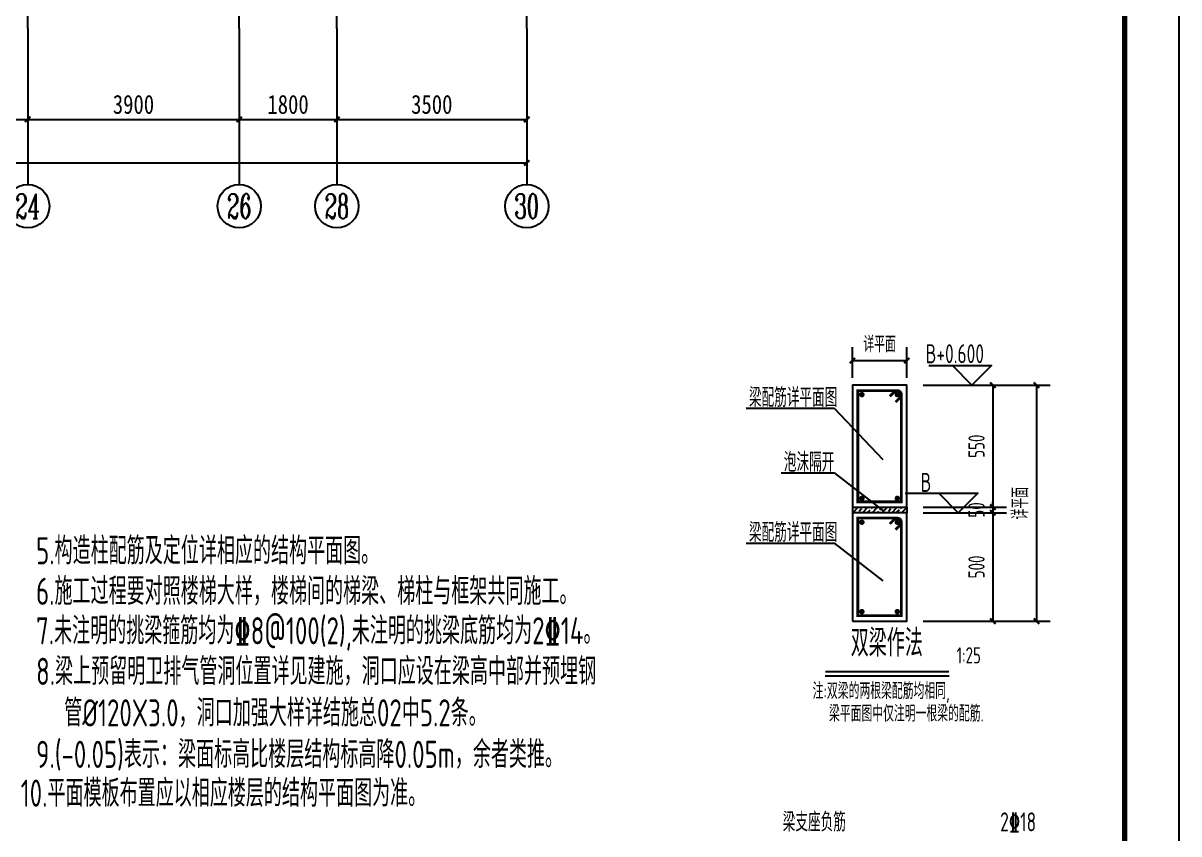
# Model space of a CAD drawing. Extents: x -144902 to 588294, y -160863 to 65494.
# Drawn here: x 281168 to 302476, y -41573 to -26629 of the extents above; entities that cross this region are included whole.
import ezdxf
from ezdxf.enums import TextEntityAlignment as Align

# ---------------------------------------------------------------- set-up
doc = ezdxf.new("R2010")
doc.units = 0
doc.header["$LTSCALE"] = 100
doc.linetypes.add('ACAD_ISO04W100', pattern=[30.5, 24, -3, 0.5, -3])
doc.layers.get('0').update_dxf_attribs({"linetype": 'CONTINUOUS'})
doc.layers.get('Defpoints').update_dxf_attribs({"linetype": 'CONTINUOUS'})
for name, color, linetype in [('1508', 2, 'CONTINUOUS'), ('AXIS', 3, 'CONTINUOUS'), ('AXIS_TEXT', 7, 'CONTINUOUS'), ('beam_dy', 7, 'CONTINUOUS'), ('DOTE', 253, 'ACAD_ISO04W100'), ('TEXT', 7, 'CONTINUOUS'), ('tk', 7, 'CONTINUOUS'), ('梁__实线', 4, 'CONTINUOUS')]:
    doc.layers.add(name, color=color, linetype=linetype)
doc.styles.add('_HZTXT', font='complex.shx', dxfattribs={"width": 0.7, "bigfont": 'tssdchn.shx'})
doc.styles.add('COMPLEX', font='COMPLEX')
doc.styles.add('DIM_FONT', font='SIMHEI.TTF', dxfattribs={"width": 0.8})
doc.styles.get("Standard").update_dxf_attribs({"font": 'tssdeng.shx', "width": 0.7, "bigfont": 'tssdchn.shx'})
doc.styles.add('TSSD_Dimension', font='Tssdeng.shx', dxfattribs={"width": 0.7, "bigfont": 'tssdchn.shx'})
doc.styles.add('TSSD_Rein', font='Tssdeng.shx', dxfattribs={"width": 0.7, "bigfont": 'tssdchn.shx'})
doc.dimstyles.new('_TCH_ARCH&&100', dxfattribs={"dimtxt": 350, "dimasz": 100, "dimexe": 250, "dimexo": 300, "dimgap": 100, "dimtad": 1, "dimdec": 0, "dimzin": 0, "dimdsep": 46, "dimtxsty": 'DIM_FONT', "dimblk": 'ARCHTICK', "dimcen": 0.09, "dimclrt": 7, "dimazin": 2, "dimtfac": 1, "dimtdec": 0, "dimtix": 1, "dimtmove": 2, "dimatfit": 3, "dimfxl": 1, "dimtolj": 1, "dimtzin": 0, "dimarcsym": 0})
doc.dimstyles.new('DIMN', dxfattribs={"dimtxt": 300, "dimasz": 100, "dimexe": 250, "dimexo": 300, "dimgap": 150, "dimtad": 1, "dimdec": 0, "dimzin": 0, "dimdsep": 46, "dimtxsty": 'DIM_FONT', "dimblk": 'ARCHTICK', "dimcen": 0.09, "dimclrt": 7, "dimazin": 2, "dimtfac": 1, "dimtdec": 0, "dimtix": 1, "dimtmove": 2, "dimatfit": 3, "dimfxl": 1, "dimtolj": 1, "dimtzin": 0, "dimarcsym": 0})

# ---------------------------------------------------------------- blocks, each defined once
blk = doc.blocks.new('A1tk')
at = {"layer": 'tk', "color": 5}
blk.add_lwpolyline([(0, 0), (0, 59400), (84100, 59400), (84100, 0)], close=True, dxfattribs=at)
at = {"layer": 'tk', "const_width": 100}
blk.add_lwpolyline([(2500, 1000), (83100, 1000), (83100, 58400), (2500, 58400)], close=True, dxfattribs=at)
blk = doc.blocks.new('_ArchTick')
at = {"color": 0, "linetype": 'ByBlock', "const_width": 0.4}
blk.add_lwpolyline([(-0.5, -0.5), (0.5, 0.5)], dxfattribs=at)
blk = doc.blocks.new('*D111')
at = {"layer": 'beam_dy', "color": 0, "lineweight": -2}
for p, q in [((299083, -33302), (300100, -33302)), ((299850, -33302), (299850, -37653)), ((299013, -37653), (300100, -37653))]:
    blk.add_line(p, q, dxfattribs=at)
at = {"layer": 'Defpoints', "color": 0}
for p in [(298783, -33302), (298713, -37653), (299850, -37653)]:
    blk.add_point(p, dxfattribs=at)
at = {"layer": 'beam_dy', "color": 0, "lineweight": -2, "xscale": 100, "yscale": 100, "zscale": 100}
for p, rotation in [((299850, -33302), 90), ((299850, -37653), 270)]:
    blk.add_blockref('_ArchTick', p, dxfattribs=dict(at, rotation=rotation))
at = {"layer": 'beam_dy', "color": 7, "insert": (299550, -35478), "char_height": 300, "attachment_point": 5, "rotation": 90, "style": 'TSSD_Dimension'}
blk.add_mtext('\\A1;详平面', dxfattribs=at)
blk = doc.blocks.new('*D112')
at = {"layer": 'beam_dy', "color": 0, "lineweight": -2}
for p, q in [((297759, -33302), (299295, -33302)), ((299045, -33302), (299045, -35553)), ((297759, -35553), (299295, -35553))]:
    blk.add_line(p, q, dxfattribs=at)
at = {"layer": 'Defpoints', "color": 0}
for p in [(297459, -33302), (297459, -35553), (299045, -35553)]:
    blk.add_point(p, dxfattribs=at)
at = {"layer": 'beam_dy', "color": 0, "lineweight": -2, "xscale": 100, "yscale": 100, "zscale": 100}
for p, rotation in [((299045, -33302), 90), ((299045, -35553), 270)]:
    blk.add_blockref('_ArchTick', p, dxfattribs=dict(at, rotation=rotation))
at = {"layer": 'beam_dy', "color": 7, "insert": (298745, -34428), "char_height": 300, "attachment_point": 5, "rotation": 90, "style": 'TSSD_Dimension'}
blk.add_mtext('\\A1;550', dxfattribs=at)
blk = doc.blocks.new('*D113')
at = {"layer": 'beam_dy', "color": 0, "lineweight": -2}
for p, q in [((297759, -35653), (299295, -35653)), ((299045, -35653), (299045, -37653)), ((297759, -37653), (299295, -37653))]:
    blk.add_line(p, q, dxfattribs=at)
at = {"layer": 'Defpoints', "color": 0}
for p in [(297459, -35653), (297459, -37653), (299045, -37653)]:
    blk.add_point(p, dxfattribs=at)
at = {"layer": 'beam_dy', "color": 0, "lineweight": -2, "xscale": 100, "yscale": 100, "zscale": 100}
for p, rotation in [((299045, -35653), 90), ((299045, -37653), 270)]:
    blk.add_blockref('_ArchTick', p, dxfattribs=dict(at, rotation=rotation))
at = {"layer": 'beam_dy', "color": 7, "insert": (298745, -36653), "char_height": 300, "attachment_point": 5, "rotation": 90, "style": 'TSSD_Dimension'}
blk.add_mtext('\\A1;\\A1;500', dxfattribs=at)
blk = doc.blocks.new('*D114')
at = {"layer": 'beam_dy', "color": 0, "lineweight": -2}
for p, q in [((297759, -35553), (299295, -35553)), ((299045, -35553), (299045, -35453)), ((299045, -35553), (299045, -35653)), ((297759, -35653), (299295, -35653)), ((299045, -35653), (299045, -35753))]:
    blk.add_line(p, q, dxfattribs=at)
at = {"layer": 'Defpoints', "color": 0}
for p in [(297459, -35553), (297459, -35653), (299045, -35653)]:
    blk.add_point(p, dxfattribs=at)
at = {"layer": 'beam_dy', "color": 0, "lineweight": -2, "xscale": 100, "yscale": 100, "zscale": 100}
for p, rotation in [((299045, -35553), 270), ((299045, -35653), 90)]:
    blk.add_blockref('_ArchTick', p, dxfattribs=dict(at, rotation=rotation))
at = {"layer": 'beam_dy', "color": 7, "insert": (298745, -35603), "char_height": 300, "attachment_point": 5, "rotation": 90, "style": 'TSSD_Dimension'}
blk.add_mtext('\\A1;50', dxfattribs=at)
blk = doc.blocks.new('*D115')
at = {"layer": 'beam_dy', "color": 0, "lineweight": -2}
for p, q in [((296457, -33170), (296457, -32600)), ((297459, -33170), (297459, -32600)), ((296457, -32850), (297459, -32850))]:
    blk.add_line(p, q, dxfattribs=at)
at = {"layer": 'Defpoints', "color": 0}
for p in [(297459, -32850), (296457, -33470), (297459, -33470)]:
    blk.add_point(p, dxfattribs=at)
at = {"layer": 'beam_dy', "color": 0, "lineweight": -2, "xscale": 100, "yscale": 100, "zscale": 100, "rotation": 180}
blk.add_blockref('_ArchTick', (296457, -32850), dxfattribs=at)
at = {"layer": 'beam_dy', "color": 0, "lineweight": -2, "xscale": 100, "yscale": 100, "zscale": 100}
blk.add_blockref('_ArchTick', (297459, -32850), dxfattribs=at)
at = {"layer": 'beam_dy', "color": 7, "insert": (296958, -32550), "char_height": 300, "attachment_point": 5, "style": 'TSSD_Dimension'}
blk.add_mtext('\\A1;详平面', dxfattribs=at)
blk = doc.blocks.new('*D1687')
at = {"layer": 'AXIS', "color": 0, "lineweight": -2}
for p, q in [((39661, 3375), (39661, 1750)), ((43161, 3375), (43161, 1750)), ((39661, 2000), (43161, 2000))]:
    blk.add_line(p, q, dxfattribs=at)
at = {"layer": 'Defpoints', "color": 0}
for p in [(39661, 3675), (43161, 3675), (43161, 2000)]:
    blk.add_point(p, dxfattribs=at)
at = {"layer": 'AXIS', "color": 0, "lineweight": -2, "xscale": 100, "yscale": 100, "zscale": 100, "rotation": 180}
blk.add_blockref('_ArchTick', (39661, 2000), dxfattribs=at)
at = {"layer": 'AXIS', "color": 0, "lineweight": -2, "xscale": 100, "yscale": 100, "zscale": 100}
blk.add_blockref('_ArchTick', (43161, 2000), dxfattribs=at)
at = {"layer": 'AXIS', "color": 7, "insert": (41411, 2275), "char_height": 350, "attachment_point": 5, "style": 'DIM_FONT'}
blk.add_mtext('\\A1;3500', dxfattribs=at)
blk = doc.blocks.new('*D1688')
at = {"layer": 'AXIS', "color": 0, "lineweight": -2}
for p, q in [((37861, 3375), (37861, 1750)), ((39661, 3375), (39661, 1750)), ((37861, 2000), (39661, 2000))]:
    blk.add_line(p, q, dxfattribs=at)
at = {"layer": 'Defpoints', "color": 0}
for p in [(37861, 3675), (39661, 3675), (39661, 2000)]:
    blk.add_point(p, dxfattribs=at)
at = {"layer": 'AXIS', "color": 0, "lineweight": -2, "xscale": 100, "yscale": 100, "zscale": 100, "rotation": 180}
blk.add_blockref('_ArchTick', (37861, 2000), dxfattribs=at)
at = {"layer": 'AXIS', "color": 0, "lineweight": -2, "xscale": 100, "yscale": 100, "zscale": 100}
blk.add_blockref('_ArchTick', (39661, 2000), dxfattribs=at)
at = {"layer": 'AXIS', "color": 7, "insert": (38761, 2275), "char_height": 350, "attachment_point": 5, "style": 'DIM_FONT'}
blk.add_mtext('\\A1;1800', dxfattribs=at)
blk = doc.blocks.new('*D1689')
at = {"layer": 'AXIS', "color": 0, "lineweight": -2}
for p, q in [((33961, 3375), (33961, 1750)), ((37861, 3375), (37861, 1750)), ((33961, 2000), (37861, 2000))]:
    blk.add_line(p, q, dxfattribs=at)
at = {"layer": 'Defpoints', "color": 0}
for p in [(33961, 3675), (37861, 3675), (37861, 2000)]:
    blk.add_point(p, dxfattribs=at)
at = {"layer": 'AXIS', "color": 0, "lineweight": -2, "xscale": 100, "yscale": 100, "zscale": 100, "rotation": 180}
blk.add_blockref('_ArchTick', (33961, 2000), dxfattribs=at)
at = {"layer": 'AXIS', "color": 0, "lineweight": -2, "xscale": 100, "yscale": 100, "zscale": 100}
blk.add_blockref('_ArchTick', (37861, 2000), dxfattribs=at)
at = {"layer": 'AXIS', "color": 7, "insert": (35911, 2275), "char_height": 350, "attachment_point": 5, "style": 'DIM_FONT'}
blk.add_mtext('\\A1;3900', dxfattribs=at)
blk = doc.blocks.new('*D1690')
at = {"layer": 'AXIS', "color": 0, "lineweight": -2}
for p, q in [((32461, 3375), (32461, 1750)), ((33961, 3375), (33961, 1750)), ((32461, 2000), (33961, 2000))]:
    blk.add_line(p, q, dxfattribs=at)
at = {"layer": 'Defpoints', "color": 0}
for p in [(32461, 3675), (33961, 3675), (33961, 2000)]:
    blk.add_point(p, dxfattribs=at)
at = {"layer": 'AXIS', "color": 0, "lineweight": -2, "xscale": 100, "yscale": 100, "zscale": 100, "rotation": 180}
blk.add_blockref('_ArchTick', (32461, 2000), dxfattribs=at)
at = {"layer": 'AXIS', "color": 0, "lineweight": -2, "xscale": 100, "yscale": 100, "zscale": 100}
blk.add_blockref('_ArchTick', (33961, 2000), dxfattribs=at)
at = {"layer": 'AXIS', "color": 7, "insert": (33211, 2275), "char_height": 350, "attachment_point": 5, "style": 'DIM_FONT'}
blk.add_mtext('\\A1;1500', dxfattribs=at)
blk = doc.blocks.new('*D1703')
at = {"layer": 'AXIS', "color": 0, "lineweight": -2}
for p, q in [((4061, 3375), (4061, 950)), ((43161, 3375), (43161, 950)), ((4061, 1200), (43161, 1200))]:
    blk.add_line(p, q, dxfattribs=at)
at = {"layer": 'Defpoints', "color": 0}
for p in [(4061, 3675, 0), (43161, 3675, 0), (43161, 1200)]:
    blk.add_point(p, dxfattribs=at)
at = {"layer": 'AXIS', "color": 0, "lineweight": -2, "xscale": 100, "yscale": 100, "zscale": 100, "rotation": 180}
blk.add_blockref('_ArchTick', (4061, 1200), dxfattribs=at)
at = {"layer": 'AXIS', "color": 0, "lineweight": -2, "xscale": 100, "yscale": 100, "zscale": 100}
blk.add_blockref('_ArchTick', (43161, 1200), dxfattribs=at)
at = {"layer": 'AXIS', "color": 7, "insert": (23611, 1475), "char_height": 350, "attachment_point": 5, "style": 'DIM_FONT'}
blk.add_mtext('\\A1;39100', dxfattribs=at)
blk = doc.blocks.new('_AXISO')
blk.add_circle((0, 0), 0.5)
at = {"layer": 'AXIS_TEXT', "style": 'COMPLEX', "width": 1.041667}
blk.add_attdef('A', text='', height=0.56, dxfattribs=at).set_placement((-0.25, -0.28), (0.25, -0.28), align=Align.FIT)
blk = doc.blocks.new('2012122621245179')
at = {"layer": 'AXIS'}
for p, q in [((33961.4, 3675, 0), (33961.4, 800, 0)), ((37861.4, 3675, 0), (37861.4, 800, 0)), ((39661.4, 3675, 0), (39661.4, 800, 0)), ((43161.4, 3675, 0), (43161.4, 800, 0))]:
    blk.add_line(p, q, dxfattribs=at)
at = {"layer": 'DOTE'}
for p, q in [((33961.4, 3675, 0), (33961.4, 23075, 0)), ((43161.4, 3675, 0), (43161.4, 23075, 0)), ((37861.4, 3675, 0), (37861.4, 16475, 0)), ((39661.4, 3675, 0), (39661.4, 15175, 0))]:
    blk.add_line(p, q, dxfattribs=at)
at = {"layer": 'AXIS'}
ref = blk.add_blockref('_AXISO', (33961.4, 400, 0), dxfattribs=dict(at, xscale=800, yscale=800, zscale=800))
ref.add_attrib('A', '24', dxfattribs={"layer": 'AXIS_TEXT', "height": 452.55, "style": '_HZTXT', "width": 0.583333}).set_placement((33735.1, 173.7, 0), (34187.6, 173.7, 0), align=Align.FIT)
ref = blk.add_blockref('_AXISO', (37861.4, 400, 0), dxfattribs=dict(at, xscale=800, yscale=800, zscale=800))
ref.add_attrib('A', '26', dxfattribs={"layer": 'AXIS_TEXT', "height": 452.55, "style": '_HZTXT', "width": 0.617647}).set_placement((37635.1, 173.7, 0), (38087.6, 173.7, 0), align=Align.FIT)
ref = blk.add_blockref('_AXISO', (39661.4, 400, 0), dxfattribs=dict(at, xscale=800, yscale=800, zscale=800))
ref.add_attrib('A', '28', dxfattribs={"layer": 'AXIS_TEXT', "height": 452.55, "style": '_HZTXT', "width": 0.617647}).set_placement((39435.1, 173.7, 0), (39887.6, 173.7, 0), align=Align.FIT)
ref = blk.add_blockref('_AXISO', (43161.4, 400, 0), dxfattribs=dict(at, xscale=800, yscale=800, zscale=800))
ref.add_attrib('A', '30', dxfattribs={"layer": 'AXIS_TEXT', "height": 452.55, "style": '_HZTXT', "width": 0.636364}).set_placement((42935.1, 173.7, 0), (43387.6, 173.7, 0), align=Align.FIT)
for p1, p2, distance, picture, middle in [((4061.4, 3675, 0), (43161.4, 3675, 0), -2475, '*D1703', (23611.4, 1475, 0)), ((32461.4, 3675, 0), (33961.4, 3675, 0), -1675, '*D1690', (33211.4, 2275, 0)), ((33961.4, 3675, 0), (37861.4, 3675, 0), -1675, '*D1689', (35911.4, 2275, 0)), ((37861.4, 3675, 0), (39661.4, 3675, 0), -1675, '*D1688', (38761.4, 2275, 0)), ((39661.4, 3675, 0), (43161.4, 3675, 0), -1675, '*D1687', (41411.4, 2275, 0))]:
    dim = blk.add_aligned_dim(p1=p1, p2=p2, distance=distance, dimstyle='_TCH_ARCH&&100', dxfattribs=at)
    dim.commit()
    dim.dimension.update_dxf_attribs({"geometry": picture, "text_midpoint": middle})

msp = doc.modelspace()

# ---------------------------------------------------------------- hatches: boundary and pattern name
at = {"layer": '梁__实线'}
h = msp.add_hatch(dxfattribs=at)
h.set_pattern_fill('ANSI33', color=256, scale=20, style=0)
h.set_pattern_definition([(45, (405602.81, 278775.74), (-89.80256, 89.80256), []), (45, (405692.61, 278775.74), (-89.80256, 89.80256), [63.5, -31.75])])
h.paths.add_polyline_path([(296456.979, -35553.009), (296456.979, -35653.33), (297459.265, -35653.33), (297459.265, -35653.009), (297459.265, -35553.009)])

# ---------------------------------------------------------------- linework, layer by layer
at = {"layer": 'beam_dy'}
for p, q in [((294497.62, -33727.369), (296119.246, -33727.369)), ((296119.246, -33727.369), (297019.897, -34672.238)), ((295140.362, -34920.028), (296119.246, -34920.028)), ((296119.246, -34920.028), (297019.897, -35614.897)), ((296456.979, -35553.009), (296456.979, -35653.009)), ((297459.265, -35553.009), (297459.265, -35653.009)), ((296456.979, -35653.33), (296456.979, -35653.009)), ((297459.265, -35653.009), (297459.265, -35653.33)), ((294497.62, -36214.274), (296119.246, -36214.274)), ((296119.246, -36214.274), (297019.897, -36909.143)), ((295956.048, -38658.218), (298239.532, -38658.218))]:
    msp.add_line(p, q, dxfattribs=at)
for points in [[(297865.96, -32942.17), (299019.9, -32942.17), (298659.9, -33302.17), (298299.9, -32942.17)], [(297430.141, -35293.33), (298769.33, -35293.33), (298409.33, -35653.33), (298049.33, -35293.33)]]:
    msp.add_lwpolyline(points, dxfattribs=at)
for points in [[(296456.979, -35553.009), (297459.265, -35553.009), (297459.265, -33303.17), (296456.979, -33303.17)], [(296456.979, -37653.17), (297459.265, -37653.17), (297459.265, -35653.33), (296456.979, -35653.33)]]:
    msp.add_lwpolyline(points, close=True, dxfattribs=at)
at = {"layer": 'beam_dy', "const_width": 50}
for points in [[(297146.379, -33508.989), (297231.232, -33424.137, -0.668178638), (297359.265, -33477.17), (297359.265, -35453.009), (296556.979, -35453.009), (296556.979, -33402.17), (297284.265, -33402.17, -0.668178638), (297337.298, -33530.203), (297252.445, -33615.055)], [(297146.379, -35860.15), (297231.232, -35775.297, -0.668178638), (297359.265, -35828.33), (297359.265, -37553.17), (296556.979, -37553.17), (296556.979, -35753.33), (297284.265, -35753.33, -0.668178638), (297337.298, -35881.363), (297252.445, -35966.216)]]:
    msp.add_lwpolyline(points, format="xyb", dxfattribs=at)
for points in [[(296606.979, -33477.17, 1), (296656.979, -33477.17, 1)], [(297259.265, -33477.17, 1), (297309.265, -33477.17, 1)], [(296606.979, -35389.576, -1), (296656.979, -35389.576, -1)], [(297259.265, -35389.576, -1), (297309.265, -35389.576, -1)], [(296606.979, -35828.33, 1), (296656.979, -35828.33, 1)], [(297259.265, -35828.33, 1), (297309.265, -35828.33, 1)], [(296606.979, -37477.056, -1), (296656.979, -37477.056, -1)], [(297259.265, -37477.056, -1), (297309.265, -37477.056, -1)]]:
    msp.add_lwpolyline(points, format="xyb", close=True, dxfattribs=at)
at = {"layer": 'beam_dy', "const_width": 40}
msp.add_lwpolyline([(295956.048, -38582.096), (298239.532, -38582.096)], dxfattribs=at)

# ---------------------------------------------------------------- block references
at = {"layer": '1508', "rotation": 270}
msp.add_blockref('A1tk', (243075.8, -844.592), dxfattribs=at)
at = {"layer": 'AXIS'}
msp.add_blockref('2012122621245179', (247291.433, -30404.243), dxfattribs=at)

# ---------------------------------------------------------------- texts
at = {"layer": 'beam_dy', "color": 2, "style": 'TSSD_Rein', "width": 0.7}
for s, p in [('B+0.600', (298344.868, -32723.033)), ('B ', (297887.036, -35094.105))]:
    msp.add_text(s, height=350, dxfattribs=at).set_placement(p, align=Align.MIDDLE)
for s, p in [('梁配筋详平面图', (294549.48, -33704.874)), ('泡沫隔开', (295192.223, -34897.534)), ('梁配筋详平面图', (294549.48, -36191.779)), ('梁支座负筋', (295172.728, -41530.002)), ('2%%13218', (299181.161, -41527.03))]:
    msp.add_text(s, height=350, dxfattribs=at).set_placement(p)
at = {"layer": 'beam_dy', "style": 'TSSD_Rein', "width": 0.7}
msp.add_text('双梁作法', height=500, dxfattribs=at).set_placement((297091.027, -38454.931), align=Align.BOTTOM_CENTER)
at = {"layer": 'beam_dy', "color": 4, "style": 'TSSD_Rein', "width": 0.7}
for s, p in [('1:25', (298378.26, -38432.531)), ('注:双梁的两根梁配筋均相同,', (295722.958, -39089.161)), ('梁平面图中仅注明一根梁的配筋.', (296026.049, -39504.645))]:
    msp.add_text(s, height=300, dxfattribs=at).set_placement(p)
at = {"layer": 'TEXT', "width": 0.7}
for s, p in [('5.构造柱配筋及定位详相应的结构平面图。', (281406.661, -36605.454)), ('6.施工过程要对照楼梯大样，楼梯间的梯梁、梯柱与框架共同施工。', (281406.661, -37352.117)), ('7.未注明的挑梁箍筋均为%%1328@100(2),未注明的挑梁底筋均为2%%13214。', (281406.661, -38079.634)), ('8.梁上预留明卫排气管洞位置详见建施，洞口应设在梁高中部并预埋钢', (281406.661, -38828.098)), ('管%%c120X3.0，洞口加强大样详结施总02中5.2条。', (281926.19, -39592.928)), ('9.(-0.05)表示：梁面标高比楼层结构标高降0.05m，余者类推。', (281406.661, -40357.568))]:
    msp.add_text(s, height=500, dxfattribs=at).set_placement(p)
at = {"layer": 'TEXT', "ltscale": 99, "width": 0.7}
msp.add_text('10.平面模板布置应以相应楼层的结构平面图为准。', height=500, dxfattribs=at).set_placement((281122.481, -41073.49))

# ---------------------------------------------------------------- dimensions: what is measured, and where the dimension line sits
at = {"layer": 'beam_dy'}
dim = msp.add_linear_dim(base=(297459.265, -32850.373), p1=(296456.979, -33469.65), p2=(297459.265, -33469.65), text='详平面', dimstyle='DIMN', override={"dimlfac": 0.2, "dimtxsty": 'TSSD_Dimension'}, dxfattribs=at)
dim.commit()
dim.dimension.update_dxf_attribs({"geometry": '*D115', "text_midpoint": (296958.122, -32550.373)})
for base, p1, p2, text, picture, middle in [((299045.305, -35553.009), (297459.265, -33302.17), (297459.265, -35553.009), '550', '*D112', (298745.305, -34427.589)), ((299849.638, -37653.17), (298783.238, -33302.17), (298712.661, -37653.17), '详平面', '*D111', (299549.638, -35477.67)), ((299045.305, -35653.009), (297459.265, -35553.33), (297459.265, -35653.009), '50', '*D114', (298745.305, -35603.17)), ((299045.305, -37653.17), (297459.265, -35653.33), (297459.265, -37653.17), '\\A1;500', '*D113', (298745.305, -36653.25))]:
    dim = msp.add_linear_dim(base=base, p1=p1, p2=p2, angle=90, text=text, dimstyle='DIMN', override={"dimlfac": 0.2, "dimtxsty": 'TSSD_Dimension'}, dxfattribs=at)
    dim.commit()
    dim.dimension.update_dxf_attribs({"geometry": picture, "text_midpoint": middle})

doc.saveas('drawing.dxf')
